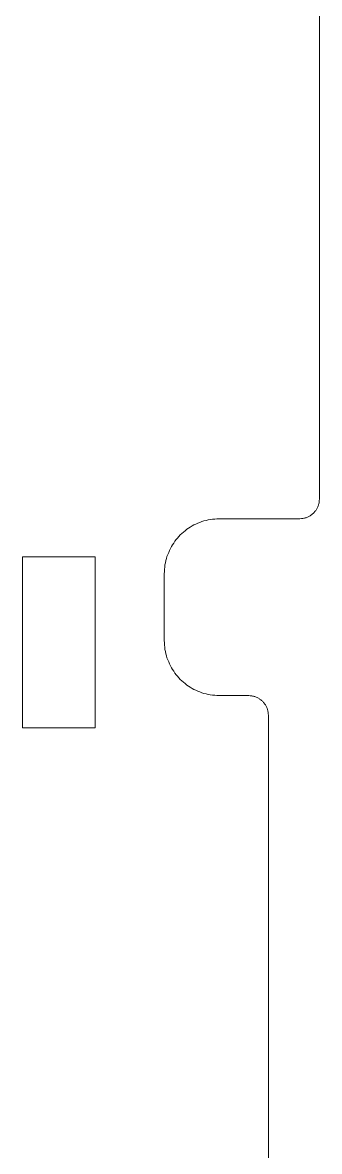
# Model space of a CAD drawing. Header units: millimetres. Extents: x 1863 to 2194, y 977 to 1295.
# Drawn here: x 2064.47 to 2072.02, y 1017.14 to 1045.85 of the extents above; entities that cross this region are included whole.
import ezdxf

# ---------------------------------------------------------------- set-up
doc = ezdxf.new("R2010")
doc.units = ezdxf.units.MM
doc.layers.add('2', color=7, linetype='Continuous', true_color=0xffffff)
doc.layers.get('0').off()

# ---------------------------------------------------------------- blocks, each defined once
blk = doc.blocks.new('A$C1B9535D9')
at = {"layer": '2', "color": 35, "linetype": 'Continuous', "lineweight": 18}
for points, degree in [([(37.359, 29.25), (13.53, 29.25)], 1), ([(37.44, 29.243), (37.413, 29.245), (37.386, 29.247), (37.359, 29.25)], 3), ([(37.517, 29.224), (37.491, 29.23), (37.466, 29.237), (37.44, 29.243)], 3), ([(37.589, 29.194), (37.565, 29.204), (37.541, 29.214), (37.517, 29.224)], 3), ([(37.654, 29.153), (37.632, 29.167), (37.611, 29.18), (37.589, 29.194)], 3), ([(37.713, 29.103), (37.693, 29.12), (37.674, 29.136), (37.654, 29.153)], 3), ([(37.763, 29.045), (37.746, 29.064), (37.729, 29.084), (37.713, 29.103)], 3), ([(37.803, 28.979), (37.79, 29.001), (37.776, 29.023), (37.763, 29.045)], 3), ([(37.833, 28.908), (37.823, 28.931), (37.813, 28.955), (37.803, 28.979)], 3), ([(37.852, 28.83), (37.846, 28.856), (37.84, 28.882), (37.833, 28.908)], 3), ([(37.859, 28.749), (37.857, 28.776), (37.855, 28.803), (37.852, 28.83)], 3), ([(37.859, 26.699), (37.859, 28.749)], 1), ([(42.564, 27.853), (42.544, 27.837), (42.525, 27.82), (42.505, 27.803)], 3), ([(42.629, 27.894), (42.607, 27.88), (42.586, 27.867), (42.564, 27.853)], 3), ([(42.701, 27.924), (42.677, 27.914), (42.653, 27.904), (42.629, 27.894)], 3), ([(42.778, 27.943), (42.752, 27.937), (42.727, 27.931), (42.701, 27.924)], 3), ([(42.859, 27.95), (42.832, 27.948), (42.805, 27.946), (42.778, 27.943)], 3), ([(55.077, 27.95), (42.859, 27.95)], 1), ([(42.385, 27.608), (42.378, 27.582), (42.372, 27.556), (42.366, 27.531)], 3), ([(42.415, 27.679), (42.405, 27.655), (42.395, 27.631), (42.385, 27.608)], 3), ([(42.456, 27.745), (42.442, 27.723), (42.428, 27.701), (42.415, 27.679)], 3), ([(42.505, 27.803), (42.489, 27.784), (42.472, 27.764), (42.456, 27.745)], 3), ([(42.366, 27.531), (42.363, 27.504), (42.361, 27.477), (42.359, 27.45)], 3), ([(42.359, 27.45), (42.359, 26.699)], 1), ([(37.877, 26.472), (37.871, 26.548), (37.865, 26.624), (37.859, 26.699)], 3), ([(37.93, 26.257), (37.913, 26.329), (37.895, 26.401), (37.877, 26.472)], 3), ([(42.341, 26.472), (42.323, 26.401), (42.305, 26.329), (42.288, 26.257)], 3), ([(42.359, 26.699), (42.353, 26.624), (42.347, 26.548), (42.341, 26.472)], 3), ([(38.015, 26.056), (37.987, 26.123), (37.959, 26.19), (37.93, 26.257)], 3), ([(42.288, 26.257), (42.259, 26.19), (42.231, 26.123), (42.203, 26.056)], 3), ([(38.129, 25.873), (38.091, 25.934), (38.053, 25.995), (38.015, 26.056)], 3), ([(38.269, 25.71), (38.222, 25.764), (38.176, 25.818), (38.129, 25.873)], 3), ([(42.089, 25.873), (42.042, 25.818), (41.996, 25.764), (41.949, 25.71)], 3), ([(42.203, 26.056), (42.165, 25.995), (42.127, 25.934), (42.089, 25.873)], 3), ([(38.432, 25.57), (38.378, 25.616), (38.323, 25.663), (38.269, 25.71)], 3), ([(38.616, 25.456), (38.554, 25.494), (38.493, 25.532), (38.432, 25.57)], 3), ([(41.786, 25.57), (41.725, 25.532), (41.664, 25.494), (41.602, 25.456)], 3), ([(41.949, 25.71), (41.895, 25.663), (41.84, 25.616), (41.786, 25.57)], 3), ([(38.816, 25.371), (38.749, 25.4), (38.683, 25.428), (38.616, 25.456)], 3), ([(39.032, 25.318), (38.96, 25.336), (38.888, 25.354), (38.816, 25.371)], 3), ([(39.259, 25.3), (39.183, 25.306), (39.108, 25.312), (39.032, 25.318)], 3), ([(40.959, 25.3), (39.259, 25.3)], 1), ([(41.186, 25.318), (41.11, 25.312), (41.035, 25.306), (40.959, 25.3)], 3), ([(41.402, 25.371), (41.33, 25.354), (41.258, 25.336), (41.186, 25.318)], 3), ([(41.602, 25.456), (41.535, 25.428), (41.468, 25.4), (41.402, 25.371)], 3), ([(43.179, 23.546), (38.829, 23.546)], 1), ([(38.829, 23.546), (38.829, 21.697)], 1), ([(43.179, 21.697), (43.179, 23.546)], 1), ([(38.829, 21.697), (43.179, 21.697)], 1)]:
    blk.add_open_spline(points, degree=degree, dxfattribs=at)

msp = doc.modelspace()

# ---------------------------------------------------------------- block references
at = {"linetype": 'Continuous', "rotation": 270}
msp.add_blockref('A$C1B9535D9', (2042.769, 1071.094), dxfattribs=at)

doc.saveas('drawing.dxf')
